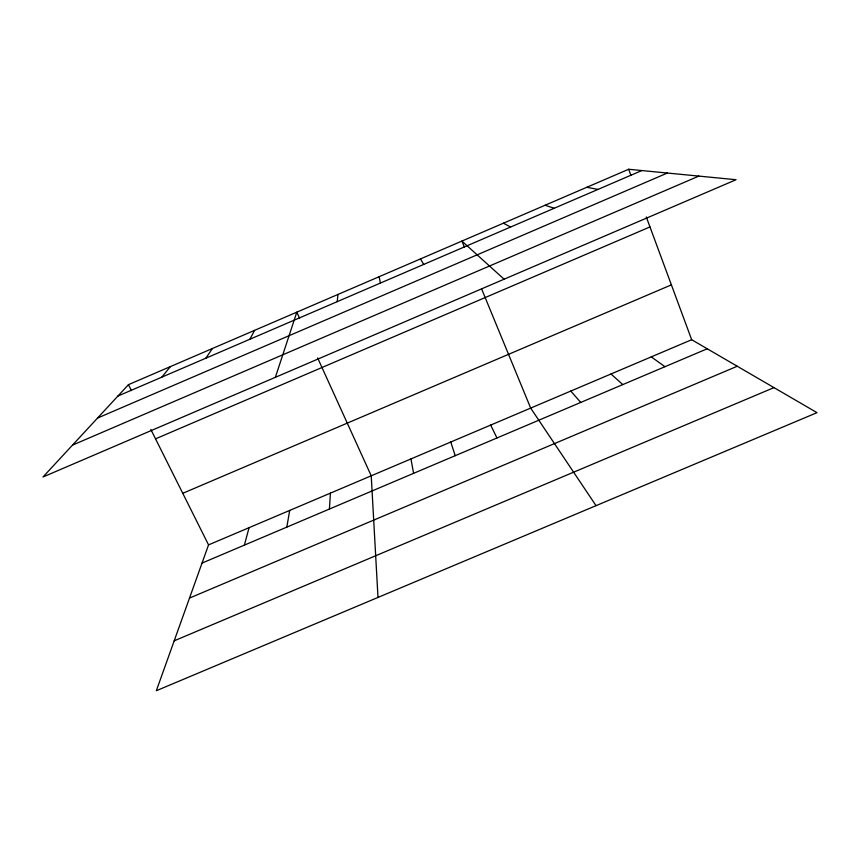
<?xml version="1.0" encoding="UTF-8"?>
<svg xmlns="http://www.w3.org/2000/svg" width="860" height="860" viewBox="0 0 860 860"><rect width="100%" height="100%" fill="white"/><g stroke="black" fill="none" stroke-linecap="round" stroke-linejoin="round"><path stroke-width="1.29" d="M329.401 509.055L330.412 493.135M337.238 301.656L337.937 294.464M286.832 527.115L289.691 510.431M244.38 545.122L249.067 527.674M275.372 377.314L296.818 312.169L299.57 318.221M150.855 429.484L208.55 544.885L156.326 690.73L817 412.66L691.676 339.721L646.29 216.967M249.927 339.227L254.56 330.369M205.809 358.222L212.42 348.515M161.798 377.164L170.377 366.618M128.452 384.667L43 476.988L736.053 179.719L628.66 169.269L128.452 384.667L131.408 390.601M117.906 396.051L641.829 170.549M97.545 418.057L667.36 173.043M72.498 445.114L698.836 176.106M155.531 438.847L649.977 226.932M182.761 493.307L671.391 284.864M208.55 544.885L691.676 339.721M202.035 563.085L707.242 348.773M189.501 598.087L737.246 366.242M174.193 640.818L773.968 387.613M586.81 187.286L597.979 189.436M545.068 205.271L554.227 208.26M503.433 223.191L510.603 227.04M651.278 356.879L664.974 366.704M610.987 373.982L622.812 384.592M504.111 279.21L461.906 241.079L464.443 247.261M570.782 391.063L580.758 402.437M596.044 505.658L530.674 408.091L481.643 289.024M420.475 258.925L423.69 264.45M490.673 425.077L496.962 437.976M317.63 357.943L371.23 475.806L377.991 597.431M628.66 169.269L630.896 175.311M450.758 442.029L455.23 455.682M379.152 276.716L380.41 283.08M410.951 458.939L413.596 473.344"/></g></svg>
